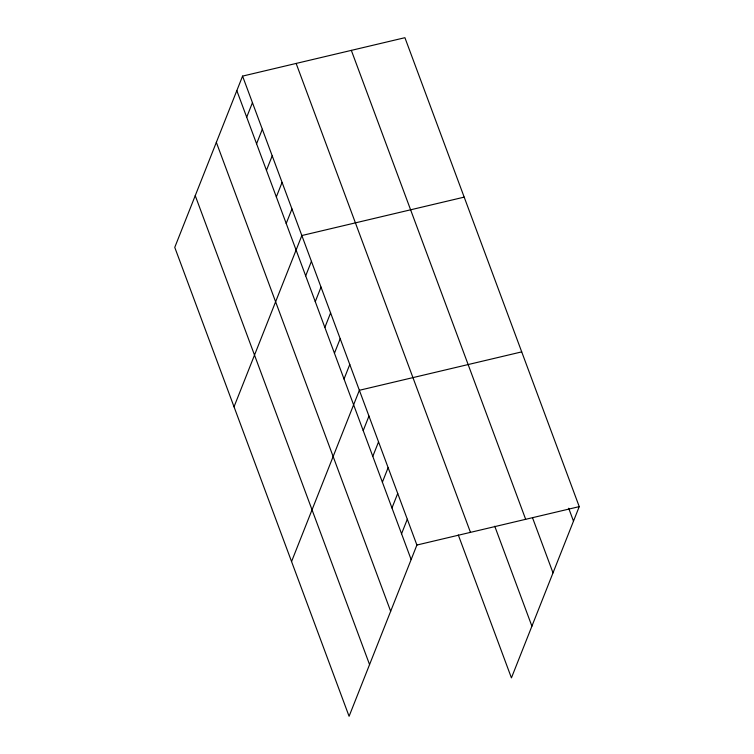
<?xml version="1.0" encoding="UTF-8"?>
<svg xmlns="http://www.w3.org/2000/svg" width="754" height="754" viewBox="0 0 754 754"><rect width="100%" height="100%" fill="white"/><g stroke="black" fill="none" stroke-linecap="round" stroke-linejoin="round"><path stroke-width="1.13" d="M242.571 76.107L174.758 247.369L349.083 716.3L416.896 545.038L242.571 76.107L404.917 37.7L579.242 506.631L511.429 677.893L458.3 534.972M246.699 117.19L252.449 102.676M256.577 143.769L262.326 129.254M266.454 170.338L272.203 155.824M276.332 196.917L282.081 182.393M286.209 223.486L291.958 208.971M234.032 406.802L301.836 235.54L464.181 197.133M305.681 275.851L311.43 261.336M315.266 301.638L321.016 287.123M324.861 327.434L330.601 312.919M334.446 353.221L340.195 338.706M344.031 379.017L349.781 364.493M291.562 561.551L359.366 390.289L521.711 351.882M363.211 430.6L368.96 416.076M372.796 456.387L378.546 441.872M382.382 482.174L388.131 467.659M391.976 507.97L397.716 493.455M401.562 533.757L407.311 519.242M416.896 545.038L579.242 506.631M568.695 508.253L573.492 521.146M532.635 518.064L553.012 572.87M351.336 50.377L525.67 519.308M494.756 526.226L531.909 626.169M296.143 63.43L470.468 532.362M236.822 90.621L411.147 559.553M216.341 142.346L390.666 611.277M195.239 195.644L369.564 664.576"/></g></svg>
